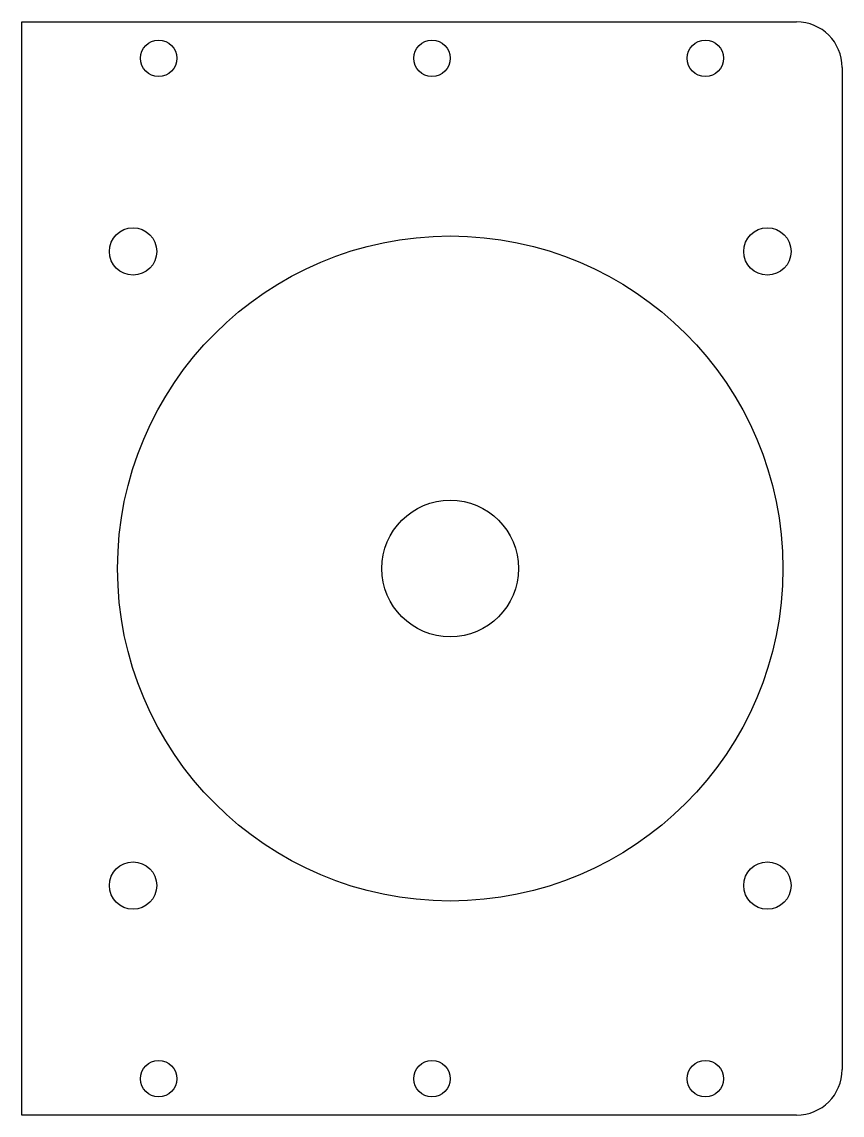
# Model space of a CAD drawing. Extents: x 8 to 98, y -125 to -5.
import ezdxf

# ---------------------------------------------------------------- set-up
doc = ezdxf.new("R2010")
doc.units = 0
doc.layers.get('0').update_dxf_attribs({"linetype": 'continuous'})

# ---------------------------------------------------------------- blocks, each defined once
blk = doc.blocks.new('FILLET')
at = {"color": 0}
for p, q in [((8, -125), (8, -5)), ((8, -5), (93, -5)), ((98, -10), (98, -120)), ((93, -125), (8, -125))]:
    blk.add_line(p, q, dxfattribs=at)
for centre, radius in [((23, -9), 2), ((53, -9), 2), ((83, -9), 2), ((20.2, -30.2), 2.6), ((89.8, -30.2), 2.6), ((55, -65), 36.5), ((55, -65), 7.5), ((20.2, -99.8), 2.6), ((89.8, -99.8), 2.6), ((23, -121), 2), ((53, -121), 2), ((83, -121), 2)]:
    blk.add_circle(centre, radius, dxfattribs=at)
for centre, start, end in [((93, -10), 0, 90), ((93, -120), -90, 0)]:
    blk.add_arc(centre, 5, start, end, dxfattribs=at)

msp = doc.modelspace()

# ---------------------------------------------------------------- block references
at = {"color": 0}
msp.add_blockref('FILLET', (0, 0), dxfattribs=at)

doc.saveas('drawing.dxf')
